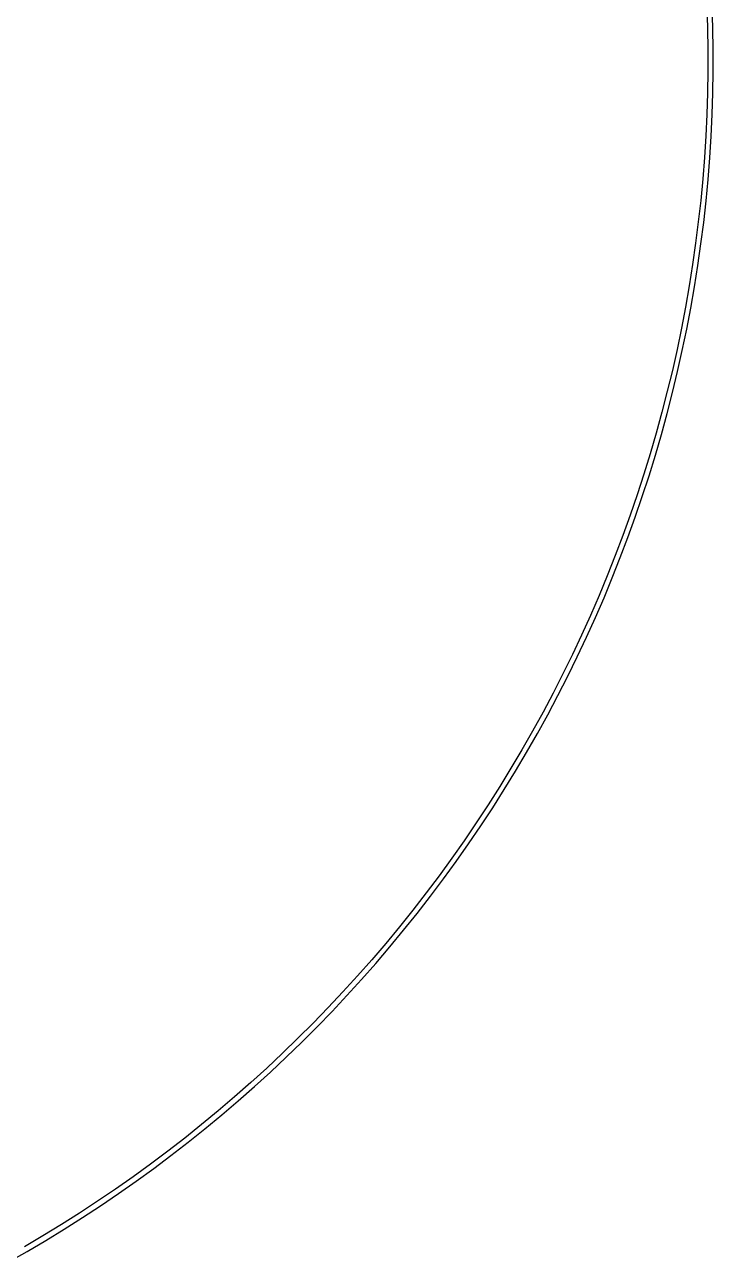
# Model space of a CAD drawing. Extents: x -50899 to 50899, y -48295 to 50898.
# Drawn here: x 25449 to 50899, y -44426 to 1302 of the extents above; entities that cross this region are included whole.
import ezdxf

# ---------------------------------------------------------------- set-up
doc = ezdxf.new("R2010")
doc.units = 0

msp = doc.modelspace()

# ---------------------------------------------------------------- linework, layer by layer
for points in [[(24842, -44426), (25537, -44030), (26226, -43624), (26908, -43206), (27583, -42778), (28252, -42340), (28914, -41890), (29568, -41431), (30216, -40961), (30855, -40482), (31488, -39992), (32112, -39492), (32729, -38983), (33337, -38464), (33937, -37935), (34529, -37397), (35112, -36850), (35687, -36294), (36253, -35729), (36810, -35155), (37357, -34572), (37896, -33981), (38425, -33381), (38945, -32774), (39455, -32158), (39955, -31534), (40446, -30902), (40926, -30263), (41397, -29616), (41857, -28962), (42307, -28301), (42746, -27633), (43175, -26958), (43593, -26276), (44001, -25588), (44397, -24893), (44783, -24193), (45158, -23486), (45521, -22774), (45873, -22056), (46214, -21332), (46543, -20604), (46861, -19870), (47168, -19131), (47463, -18388), (47746, -17640), (48017, -16888), (48276, -16131), (48524, -15371), (48759, -14606), (48983, -13839), (49194, -13067), (49393, -12293), (49580, -11515), (49755, -10735), (49918, -9952), (50068, -9166), (50206, -8378), (50331, -7589), (50444, -6797), (50545, -6004), (50633, -5209), (50708, -4413), (50771, -3615), (50822, -2817), (50860, -2018), (50885, -1219), (50898, -419), (50899, 380), (50886, 1180), (50862, 1979)], [(50662, 1971), (50686, 1175), (50699, 379), (50698, -418), (50685, -1214), (50660, -2010), (50622, -2806), (50572, -3601), (50509, -4395), (50434, -5188), (50346, -5980), (50246, -6770), (50133, -7559), (50008, -8346), (49871, -9130), (49722, -9913), (49560, -10693), (49386, -11470), (49199, -12244), (49001, -13016), (48790, -13784), (48568, -14549), (48333, -15310), (48087, -16068), (47828, -16821), (47558, -17571), (47276, -18316), (46982, -19056), (46677, -19792), (46361, -20523), (46032, -21249), (45693, -21969), (45342, -22684), (44980, -23394), (44607, -24098), (44223, -24796), (43828, -25487), (43422, -26173), (43005, -26852), (42578, -27524), (42141, -28190), (41692, -28848), (41234, -29500), (40766, -30144), (40287, -30781), (39798, -31410), (39300, -32031), (38792, -32645), (38274, -33250), (37747, -33847), (37211, -34436), (36665, -35017), (36110, -35588), (35547, -36151), (34974, -36705), (34393, -37250), (33804, -37786), (33206, -38313), (32600, -38830), (31986, -39337), (31364, -39835), (30734, -40322), (30097, -40800), (29452, -41268), (28800, -41726), (28141, -42173), (27475, -42610), (26802, -43036), (26123, -43452), (25437, -43857)]]:
    msp.add_lwpolyline(points)

doc.saveas('drawing.dxf')
